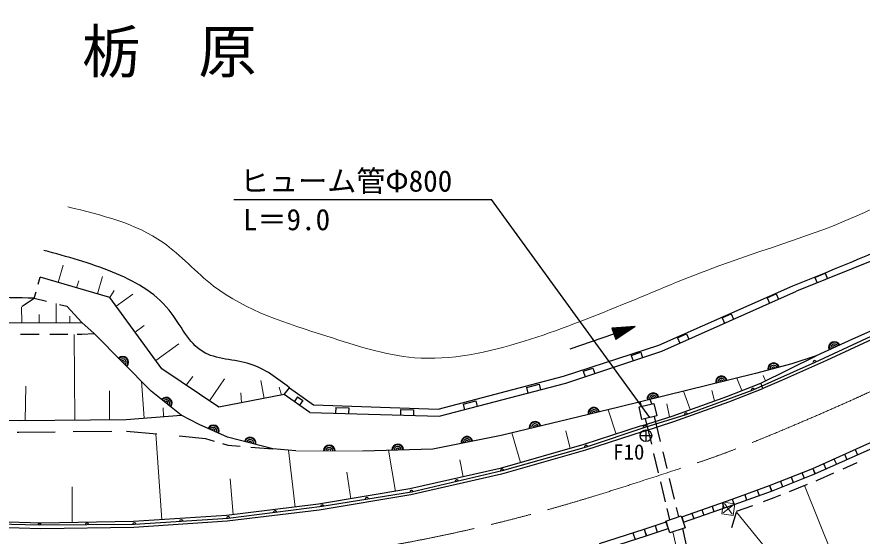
# Model space of a CAD drawing. Units: millimetres, scale not verified. Extents: x -56015503 to -55375503, y -162321055 to -161961055.
# Drawn here: x -55756007 to -55683396, y -162093910 to -162049364 of the extents above; entities that cross this region are included whole.
import ezdxf
from ezdxf.enums import TextEntityAlignment as Align

# ---------------------------------------------------------------- set-up
doc = ezdxf.new("R2010")
doc.units = ezdxf.units.MM
doc.header["$LTSCALE"] = 1000
doc.linetypes.add('CHAIN', pattern=[18.5, 12, -1.5, 3.5, -1.5])
for name, color, linetype, lineweight in [('M-BGD', 7, 'Continuous', 25), ('M-BMK', 2, 'CHAIN', 13), ('M-BMK-ROW', 30, 'Continuous', 13), ('M-BMK-SRVR', 3, 'Continuous', 25), ('M-OTRS', 7, 'Continuous', 13), ('M-STR-STR3', 7, 'Continuous', 25)]:
    doc.layers.add(name, color=color, linetype=linetype, lineweight=lineweight)
doc.layers.add('M-BMK-HTXT', color=7, linetype='Continuous')
doc.styles.add('ＭＳ ゴシック', font='')
doc.styles.get('ＭＳ ゴシック').set_extended_font_data('MS Gothic')

msp = doc.modelspace()

# ---------------------------------------------------------------- linework, layer by layer
at = {"layer": 'M-BGD'}
for p, q in [((-55680182, -162069330), (-55689040, -162072898)), ((-55687455, -162071721), (-55686569, -162071364)), ((-55686569, -162071364), (-55686382, -162071828)), ((-55754175, -162072301), (-55754007, -162071702)), ((-55748020, -162073445), (-55754007, -162071702)), ((-55687455, -162071721), (-55687268, -162072184)), ((-55700849, -162077527), (-55689348, -162072452)), ((-55755550, -162074172), (-55754514, -162073507)), ((-55754514, -162073507), (-55754359, -162072954)), ((-55754514, -162073507), (-55753453, -162073760)), ((-55743551, -162079574), (-55748020, -162073445)), ((-55700601, -162078056), (-55689040, -162072898)), ((-55691556, -162073473), (-55690785, -162073129)), ((-55691556, -162073473), (-55691352, -162073930)), ((-55690785, -162073129), (-55690581, -162073586)), ((-55752342, -162074026), (-55751709, -162074177)), ((-55750425, -162075571), (-55751709, -162074177)), ((-55695410, -162075192), (-55694639, -162074849)), ((-55694639, -162074849), (-55694435, -162075305)), ((-55757777, -162075603), (-55750425, -162075571)), ((-55749375, -162076516), (-55750425, -162075571)), ((-55695410, -162075192), (-55695206, -162075649)), ((-55708490, -162077846), (-55702896, -162075923)), ((-55702896, -162075923), (-55704892, -162076062)), ((-55704892, -162076062), (-55704555, -162077041)), ((-55704859, -162076059), (-55704528, -162077022)), ((-55704807, -162076056), (-55704485, -162076993)), ((-55704756, -162076052), (-55704442, -162076964)), ((-55704704, -162076049), (-55704399, -162076935)), ((-55704652, -162076045), (-55704356, -162076907)), ((-55704601, -162076041), (-55704313, -162076878)), ((-55702896, -162075923), (-55704555, -162077041)), ((-55704549, -162076038), (-55704270, -162076849)), ((-55704497, -162076034), (-55704227, -162076820)), ((-55704446, -162076031), (-55704184, -162076791)), ((-55704394, -162076027), (-55704141, -162076762)), ((-55704342, -162076023), (-55704099, -162076733)), ((-55704291, -162076020), (-55704056, -162076704)), ((-55704239, -162076016), (-55704013, -162076675)), ((-55704187, -162076013), (-55703970, -162076646)), ((-55704136, -162076009), (-55703927, -162076617)), ((-55704084, -162076006), (-55703884, -162076588)), ((-55704033, -162076002), (-55703841, -162076559)), ((-55703981, -162075998), (-55703798, -162076531)), ((-55703929, -162075995), (-55703755, -162076502)), ((-55703878, -162075991), (-55703712, -162076473)), ((-55703826, -162075988), (-55703669, -162076444)), ((-55703774, -162075984), (-55703626, -162076415)), ((-55703723, -162075981), (-55703583, -162076386)), ((-55703671, -162075977), (-55703540, -162076357)), ((-55703619, -162075973), (-55703498, -162076328)), ((-55703568, -162075970), (-55703455, -162076299)), ((-55703516, -162075966), (-55703412, -162076270)), ((-55703465, -162075963), (-55703369, -162076241)), ((-55703413, -162075959), (-55703326, -162076212)), ((-55703361, -162075955), (-55703283, -162076184)), ((-55703310, -162075952), (-55703240, -162076155)), ((-55703258, -162075948), (-55703197, -162076126)), ((-55703206, -162075945), (-55703154, -162076097)), ((-55703155, -162075941), (-55703111, -162076068)), ((-55703103, -162075938), (-55703068, -162076039)), ((-55703051, -162075934), (-55703025, -162076010)), ((-55703000, -162075930), (-55702982, -162075981)), ((-55702948, -162075927), (-55702939, -162075952)), ((-55681848, -162076424), (-55687467, -162079007)), ((-55680757, -162076188), (-55686446, -162078841)), ((-55681420, -162075770), (-55684214, -162077021)), ((-55755695, -162076594), (-55754088, -162076587)), ((-55753164, -162076583), (-55751635, -162076577)), ((-55750836, -162076573), (-55750420, -162076571)), ((-55750420, -162076571), (-55749375, -162076516)), ((-55699263, -162076912), (-55698493, -162076568)), ((-55699263, -162076912), (-55699060, -162077369)), ((-55698493, -162076568), (-55698289, -162077025)), ((-55684214, -162077021), (-55687330, -162078438)), ((-55709049, -162080193), (-55700849, -162077527)), ((-55708838, -162080792), (-55700601, -162078056)), ((-55703230, -162078402), (-55702406, -162078129)), ((-55703230, -162078402), (-55703072, -162078877)), ((-55702406, -162078129), (-55702249, -162078603)), ((-55692108, -162080786), (-55687330, -162078438)), ((-55687330, -162078438), (-55689439, -162079132)), ((-55687467, -162079007), (-55692772, -162081391)), ((-55689439, -162079132), (-55692545, -162079968)), ((-55686446, -162078841), (-55690319, -162080559)), ((-55738661, -162082850), (-55743551, -162079574)), ((-55707348, -162079770), (-55706524, -162079497)), ((-55707348, -162079770), (-55707190, -162080245)), ((-55706524, -162079497), (-55706367, -162079971)), ((-55692545, -162079968), (-55704291, -162082839)), ((-55719819, -162083034), (-55709049, -162080193)), ((-55719720, -162083635), (-55708838, -162080792)), ((-55695024, -162081924), (-55692108, -162080786)), ((-55691926, -162081252), (-55692108, -162080786)), ((-55690319, -162080559), (-55691926, -162081252)), ((-55741893, -162083540), (-55744459, -162081484)), ((-55733057, -162081775), (-55732593, -162081182)), ((-55732593, -162081182), (-55730526, -162082655)), ((-55712229, -162081161), (-55711141, -162080877)), ((-55712229, -162081161), (-55712103, -162081645)), ((-55711141, -162080877), (-55711014, -162081360)), ((-55692772, -162081391), (-55698528, -162083507)), ((-55694849, -162082392), (-55691926, -162081252)), ((-55733057, -162081775), (-55738661, -162082850)), ((-55730854, -162083301), (-55733057, -162081775)), ((-55731891, -162081974), (-55732176, -162082385)), ((-55731891, -162081974), (-55731450, -162082279)), ((-55701469, -162082567), (-55701594, -162082177)), ((-55699720, -162083612), (-55695024, -162081924)), ((-55731450, -162082279), (-55731735, -162082690)), ((-55730526, -162082655), (-55719819, -162083034)), ((-55728612, -162082868), (-55728627, -162083368)), ((-55728612, -162082868), (-55727499, -162082901)), ((-55727499, -162082901), (-55727514, -162083401)), ((-55717670, -162082582), (-55716582, -162082298)), ((-55717670, -162082582), (-55717544, -162083066)), ((-55716582, -162082298), (-55716456, -162082782)), ((-55704291, -162082839), (-55708576, -162083890)), ((-55702562, -162082823), (-55701274, -162082521)), ((-55702310, -162083899), (-55702562, -162082823)), ((-55702348, -162082773), (-55702469, -162082394)), ((-55701274, -162082521), (-55701022, -162083597)), ((-55699559, -162084085), (-55694849, -162082392)), ((-55746613, -162083901), (-55741893, -162083540)), ((-55740348, -162084332), (-55741893, -162083540)), ((-55730854, -162083301), (-55719720, -162083635)), ((-55723045, -162083035), (-55723060, -162083535)), ((-55723045, -162083035), (-55721932, -162083068)), ((-55721932, -162083068), (-55721947, -162083568)), ((-55702360, -162084459), (-55699720, -162083612)), ((-55701022, -162083597), (-55702310, -162083899)), ((-55698528, -162083507), (-55702062, -162084594)), ((-55700709, -162085782), (-55701227, -162083645)), ((-55764561, -162083730), (-55755821, -162083995)), ((-55755821, -162083995), (-55746613, -162083901)), ((-55737912, -162085430), (-55740348, -162084332)), ((-55708576, -162083890), (-55714397, -162085281)), ((-55702208, -162084935), (-55699559, -162084085)), ((-55701472, -162086031), (-55702006, -162083828)), ((-55755988, -162084990), (-55755831, -162084995)), ((-55755831, -162084995), (-55752717, -162084963)), ((-55751163, -162084948), (-55747858, -162084914)), ((-55746603, -162084901), (-55743993, -162085133)), ((-55702363, -162084459), (-55707293, -162086066)), ((-55702208, -162084935), (-55707147, -162086544)), ((-55702062, -162084594), (-55707105, -162086282)), ((-55742056, -162085304), (-55741769, -162085330)), ((-55741769, -162085330), (-55739818, -162085534)), ((-55739818, -162085534), (-55739069, -162085761)), ((-55734023, -162086434), (-55737912, -162085430)), ((-55714397, -162085281), (-55720285, -162086441)), ((-55687641, -162088098), (-55682149, -162085665)), ((-55687641, -162088098), (-55682149, -162085665)), ((-55738351, -162085978), (-55737885, -162086118)), ((-55737885, -162086118), (-55736821, -162086205)), ((-55735899, -162086281), (-55734023, -162086434)), ((-55732053, -162086590), (-55734023, -162086434)), ((-55720285, -162086441), (-55726294, -162086613)), ((-55707293, -162086066), (-55714502, -162088110)), ((-55707147, -162086544), (-55714378, -162088595)), ((-55707105, -162086282), (-55714315, -162088314)), ((-55687447, -162088558), (-55681941, -162086119)), ((-55683980, -162086476), (-55683777, -162086933)), ((-55700879, -162088477), (-55701280, -162086825)), ((-55700142, -162088122), (-55700488, -162086694)), ((-55685811, -162087287), (-55685608, -162087744)), ((-55684895, -162086881), (-55684693, -162087338)), ((-55686726, -162087692), (-55686523, -162088149)), ((-55685030, -162088144), (-55683818, -162087607)), ((-55714502, -162088110), (-55722254, -162089870)), ((-55714378, -162088595), (-55722157, -162090360)), ((-55714315, -162088314), (-55722107, -162090142)), ((-55691347, -162089579), (-55687641, -162088098)), ((-55691347, -162089579), (-55687641, -162088098)), ((-55691169, -162090046), (-55687447, -162088558)), ((-55688568, -162088468), (-55688382, -162088932)), ((-55687641, -162088098), (-55687456, -162088562)), ((-55687641, -162088098), (-55687439, -162088555)), ((-55687214, -162089112), (-55685813, -162088491)), ((-55700277, -162090961), (-55700692, -162089250)), ((-55699509, -162090734), (-55699937, -162088970)), ((-55690420, -162089209), (-55690235, -162089673)), ((-55689628, -162090076), (-55688088, -162089461)), ((-55689494, -162088838), (-55689308, -162089303)), ((-55687353, -162089167), (-55687214, -162089112)), ((-55722254, -162089870), (-55730101, -162091185)), ((-55722107, -162090142), (-55729774, -162091376)), ((-55694552, -162090742), (-55691347, -162089579)), ((-55694552, -162090742), (-55691347, -162089579)), ((-55694384, -162091213), (-55691169, -162090046)), ((-55692415, -162089966), (-55692245, -162090436)), ((-55691347, -162089579), (-55691176, -162090049)), ((-55691347, -162089579), (-55691161, -162090043)), ((-55722157, -162090360), (-55730029, -162091680)), ((-55698893, -162092252), (-55694552, -162090742)), ((-55694552, -162090742), (-55694387, -162091214)), ((-55694552, -162090742), (-55694381, -162091212)), ((-55693483, -162090354), (-55693313, -162090824)), ((-55691854, -162090933), (-55690955, -162090607)), ((-55690955, -162090607), (-55690366, -162090372)), ((-55730101, -162091185), (-55737991, -162092139)), ((-55730029, -162091680), (-55737944, -162092637)), ((-55729774, -162091376), (-55737857, -162092389)), ((-55699903, -162092506), (-55700134, -162091553)), ((-55699142, -162092252), (-55699332, -162091464)), ((-55698728, -162092724), (-55694384, -162091213)), ((-55697156, -162091648), (-55696992, -162092120)), ((-55696288, -162091346), (-55696124, -162091818)), ((-55695420, -162091044), (-55695256, -162091516)), ((-55694177, -162091776), (-55692791, -162091273)), ((-55737991, -162092139), (-55745983, -162092670)), ((-55737857, -162092389), (-55745913, -162092917)), ((-55700257, -162092624), (-55698930, -162092182)), ((-55698930, -162092182), (-55698594, -162093193)), ((-55698893, -162092252), (-55698728, -162092724)), ((-55698024, -162091950), (-55697860, -162092422)), ((-55694600, -162093164), (-55694185, -162091852)), ((-55753938, -162093296), (-55761912, -162093041)), ((-55753934, -162092795), (-55761885, -162092542)), ((-55754066, -162092983), (-55761084, -162092803)), ((-55745913, -162092917), (-55754066, -162092983)), ((-55745983, -162092670), (-55753934, -162092795)), ((-55737944, -162092637), (-55745963, -162093170)), ((-55702121, -162093321), (-55700235, -162092692)), ((-55701180, -162093007), (-55700990, -162093576)), ((-55699921, -162093635), (-55700257, -162092624)), ((-55700238, -162092693), (-55700049, -162093262)), ((-55745963, -162093170), (-55753938, -162093296)), ((-55705950, -162094533), (-55702121, -162093321)), ((-55703079, -162093624), (-55702897, -162094196)), ((-55702121, -162093321), (-55701940, -162093893)), ((-55702121, -162093321), (-55701932, -162093890)), ((-55701936, -162093891), (-55700045, -162093261)), ((-55698594, -162093193), (-55699921, -162093635)), ((-55698832, -162093272), (-55697593, -162098740)), ((-55705777, -162095108), (-55701936, -162093891))]:
    msp.add_line(p, q, dxfattribs=at)
at = {"layer": 'M-BGD', "lineweight": 13}
for p, q in [((-55752028, -162070654), (-55752456, -162072154)), ((-55750894, -162072609), (-55750686, -162071995)), ((-55748654, -162071647), (-55749081, -162073136)), ((-55748024, -162073444), (-55747646, -162072832)), ((-55746048, -162073147), (-55747476, -162074192)), ((-55755612, -162074232), (-55755597, -162075594)), ((-55752640, -162073957), (-55752633, -162075581)), ((-55745852, -162076419), (-55745069, -162075853)), ((-55751092, -162076607), (-55751018, -162083946)), ((-55744459, -162081484), (-55749375, -162076516)), ((-55742106, -162077402), (-55744082, -162078846)), ((-55745305, -162080629), (-55745065, -162083783)), ((-55741460, -162080975), (-55740882, -162080204)), ((-55738169, -162080405), (-55739456, -162082318)), ((-55735050, -162080564), (-55734753, -162082100)), ((-55694148, -162080360), (-55693730, -162081419)), ((-55755290, -162083989), (-55755230, -162081040)), ((-55748060, -162083916), (-55748060, -162081442)), ((-55733287, -162081819), (-55733472, -162081119)), ((-55698736, -162081481), (-55698170, -162083054)), ((-55736713, -162082477), (-55736776, -162081627)), ((-55743399, -162083656), (-55743431, -162082919)), ((-55705218, -162083066), (-55704532, -162085166)), ((-55744059, -162085127), (-55743558, -162092509)), ((-55713481, -162085062), (-55712741, -162087611)), ((-55732688, -162086540), (-55732097, -162091426)), ((-55726294, -162086613), (-55732053, -162086590)), ((-55724078, -162086549), (-55723475, -162090074)), ((-55688343, -162089563), (-55685734, -162096028)), ((-55694185, -162091852), (-55689507, -162097563)), ((-55699642, -162093542), (-55698405, -162099003))]:
    msp.add_line(p, q, dxfattribs=at)
at = {"layer": 'M-BGD'}
for centre, radius, start, end in [((-55685772, -162077729), 500, 24.46051, 204.46051), ((-55685772, -162077729), 450, 24.46051, 204.46051), ((-55685772, -162077729), 300, 24.46051, 204.46051), ((-55685772, -162077729), 150, 24.46051, 204.46051), ((-55746917, -162079000), 500, 314.70062, 134.70062), ((-55746917, -162079000), 450, 314.70062, 134.70062), ((-55746917, -162079000), 300, 314.70062, 134.70062), ((-55746917, -162079000), 150, 314.70062, 134.70062), ((-55690992, -162079550), 500, 15.06277, 195.06277), ((-55690992, -162079550), 450, 15.06277, 195.06277), ((-55690992, -162079550), 300, 15.06277, 195.06277), ((-55687467, -162079007), 150, 24.69314, 204.19344), ((-55690992, -162079550), 150, 15.06277, 195.06277), ((-55695482, -162080686), 500, 13.73642, 193.73642), ((-55695482, -162080686), 450, 13.73642, 193.73642), ((-55695482, -162080686), 300, 13.73642, 193.73642), ((-55695482, -162080686), 150, 13.73642, 193.73642), ((-55692772, -162081391), 150, 24.19344, 200.1852), ((-55743176, -162082512), 500, 321.29181, 141.29181), ((-55743176, -162082512), 450, 321.29181, 141.29181), ((-55743176, -162082512), 300, 321.29181, 141.29181), ((-55701354, -162082121), 500, 13.73642, 193.73642), ((-55701354, -162082121), 450, 13.73642, 193.73642), ((-55701354, -162082121), 300, 13.73642, 193.73642), ((-55701354, -162082121), 150, 13.73642, 193.73642), ((-55743176, -162082512), 150, 321.29181, 141.29181), ((-55706433, -162083364), 500, 13.77161, 193.77161), ((-55706433, -162083364), 450, 13.77161, 193.77161), ((-55706433, -162083364), 300, 13.77161, 193.77161), ((-55706433, -162083364), 150, 13.77161, 193.77161), ((-55698528, -162083507), 150, 20.1852, 197.10334), ((-55739130, -162084881), 500, 335.74416, 155.74416), ((-55739130, -162084881), 450, 335.74416, 155.74416), ((-55711487, -162084585), 500, 13.44084, 193.44084), ((-55711487, -162084585), 450, 13.44084, 193.44084), ((-55711487, -162084585), 300, 13.44084, 193.44084), ((-55711487, -162084585), 150, 13.44084, 193.44084), ((-55702062, -162084594), 150, 17.10334, 198.50052), ((-55739130, -162084881), 300, 335.74416, 155.74416), ((-55739130, -162084881), 150, 335.74416, 155.74416), ((-55735968, -162085932), 500, 345.52124, 165.52124), ((-55735968, -162085932), 450, 345.52124, 165.52124), ((-55735968, -162085932), 300, 345.52124, 165.52124), ((-55735968, -162085932), 150, 345.52124, 165.52124), ((-55717341, -162085861), 500, 11.14648, 191.14648), ((-55717341, -162085861), 450, 11.14648, 191.14648), ((-55717341, -162085861), 300, 11.14648, 191.14648), ((-55717341, -162085861), 150, 11.14648, 191.14648), ((-55729173, -162086601), 500, 359.77083, 179.77083), ((-55729173, -162086601), 450, 359.77083, 179.77083), ((-55729173, -162086601), 300, 359.77083, 179.77083), ((-55729173, -162086601), 150, 359.77083, 179.77083), ((-55723289, -162086527), 500, 1.64118, 181.64118), ((-55723289, -162086527), 450, 1.64118, 181.64118), ((-55723289, -162086527), 300, 1.64118, 181.64118), ((-55723289, -162086527), 150, 1.64118, 181.64118), ((-55707105, -162086282), 150, 18.50052, 195.74141), ((-55714315, -162088314), 150, 15.74141, 193.20092), ((-55718211, -162089228), 150, 13.20092, 193.20092), ((-55722107, -162090142), 150, 13.20092, 189.14754), ((-55725940, -162090759), 150, 9.14754, 189.14754), ((-55729774, -162091376), 150, 9.14754, 187.14085), ((-55737857, -162092389), 150, 7.14085, 183.75044), ((-55733816, -162091882), 150, 7.14085, 187.14085), ((-55754066, -162092983), 150, 0.46623, 178.52998), ((-55749989, -162092950), 150, 0.46623, 180.46623), ((-55745913, -162092917), 150, 3.75044, 180.46623), ((-55741885, -162092653), 150, 3.75044, 183.75044)]:
    msp.add_arc(centre, radius, start, end, dxfattribs=at)
at = {"layer": 'M-BGD', "lineweight": 13}
msp.add_open_spline([(-55751642, -162065664), (-55748725, -162066366), (-55745807, -162067068), (-55743455, -162068718), (-55741913, -162069800), (-55740613, -162071289), (-55739109, -162072453), (-55736317, -162074614), (-55732819, -162075651), (-55729377, -162076757), (-55726873, -162077561), (-55724398, -162078402), (-55721860, -162078606), (-55718731, -162078857), (-55715506, -162078139), (-55712420, -162077186), (-55706625, -162075396), (-55701319, -162072776), (-55695696, -162070724), (-55690935, -162068987), (-55685947, -162067657), (-55681514, -162065303), (-55678661, -162063788), (-55676039, -162061848), (-55673345, -162059941), (-55667457, -162055774), (-55661225, -162051761), (-55657414, -162045721), (-55656911, -162044925), (-55656451, -162044094), (-55655903, -162043346), (-55653638, -162040258), (-55649873, -162038601), (-55646387, -162036658), (-55643107, -162034829), (-55640075, -162032746), (-55636603, -162031751), (-55633836, -162030959), (-55630791, -162030857), (-55628128, -162029688), (-55626314, -162028892), (-55624677, -162027601), (-55622818, -162027023), (-55621102, -162026490), (-55619197, -162026565), (-55617387, -162026268), (-55614187, -162025742), (-55611283, -162024053), (-55608172, -162023268), (-55604197, -162022265), (-55599883, -162022739), (-55595920, -162021474), (-55593646, -162020749), (-55591488, -162019451), (-55589943, -162017636), (-55588582, -162016039), (-55587697, -162014041), (-55587231, -162012003), (-55587086, -162011365), (-55586981, -162010723), (-55586869, -162010080), (-55586599, -162008536), (-55586286, -162006986), (-55585728, -162005524), (-55585433, -162004752), (-55585070, -162004004), (-55584844, -162003206), (-55584622, -162002422), (-55584531, -162001590), (-55584217, -162000849), (-55583917, -162000142), (-55583413, -161999518), (-55583031, -161998842), (-55582274, -161997499), (-55582003, -161995948), (-55581732, -161994398)], degree=3, knots=[0, 0, 0, 0, 1, 1, 1, 2, 2, 2, 3, 3, 3, 4, 4, 4, 5, 5, 5, 6, 6, 6, 7, 7, 7, 8, 8, 8, 9, 9, 9, 10, 10, 10, 11, 11, 11, 12, 12, 12, 13, 13, 13, 14, 14, 14, 15, 15, 15, 16, 16, 16, 17, 17, 17, 18, 18, 18, 19, 19, 19, 20, 20, 20, 21, 21, 21, 22, 22, 22, 23, 23, 23, 24, 24, 24, 25, 25, 25, 25], dxfattribs=at)
at = {"layer": 'M-BGD'}
for points, knots in [([(-55689348, -162072452), (-55685534, -162070893), (-55681721, -162069335), (-55677929, -162067629), (-55674424, -162066053), (-55670939, -162064350), (-55667924, -162062046), (-55664338, -162059305), (-55661420, -162055713), (-55657999, -162052702), (-55655825, -162050788), (-55653448, -162049109), (-55651010, -162047582), (-55643900, -162043129), (-55636267, -162039970), (-55628980, -162035212), (-55625635, -162033028), (-55622364, -162030506), (-55618526, -162030191), (-55618198, -162030164), (-55617866, -162030153), (-55617537, -162030126), (-55614968, -162029914), (-55612591, -162028710), (-55610124, -162027899), (-55606860, -162026826), (-55603438, -162026441), (-55600112, -162025746), (-55597954, -162025295), (-55595835, -162024714), (-55593664, -162024131), (-55591604, -162023579), (-55589496, -162023025), (-55587771, -162021887), (-55585794, -162020583), (-55584319, -162018512), (-55583129, -162016351), (-55582252, -162014760), (-55581529, -162013120), (-55581200, -162011393), (-55580916, -162009900), (-55580925, -162008343), (-55580757, -162006817), (-55580627, -162005638), (-55580391, -162004477), (-55580215, -162003307), (-55580078, -162002391), (-55579977, -162001469), (-55579883, -162000547), (-55579789, -161999629), (-55579701, -161998710), (-55579626, -161997790), (-55579519, -161996461), (-55579440, -161995130), (-55579361, -161993800)], [0, 0, 0, 0, 1, 1, 1, 2, 2, 2, 3, 3, 3, 4, 4, 4, 5, 5, 5, 6, 6, 6, 7, 7, 7, 8, 8, 8, 9, 9, 9, 10, 10, 10, 11, 11, 11, 12, 12, 12, 13, 13, 13, 14, 14, 14, 15, 15, 15, 16, 16, 16, 17, 17, 17, 18, 18, 18, 18]), ([(-55754514, -162073507), (-55757286, -162073435), (-55760058, -162073364), (-55762845, -162073371), (-55765350, -162073377), (-55767868, -162073446), (-55770326, -162072987), (-55771544, -162072760), (-55772747, -162072404), (-55773859, -162071853), (-55775368, -162071106), (-55776708, -162070003), (-55777803, -162068723), (-55778469, -162067945), (-55779044, -162067101), (-55779619, -162066258)], [0, 0, 0, 0, 1, 1, 1, 2, 2, 2, 3, 3, 3, 4, 4, 4, 5, 5, 5, 5]), ([(-55732593, -162081182), (-55733644, -162080371), (-55734694, -162079559), (-55735954, -162079158), (-55737313, -162078726), (-55738915, -162078770), (-55740047, -162078086), (-55741273, -162077344), (-55741945, -162075747), (-55742933, -162074522), (-55744192, -162072960), (-55745965, -162072002), (-55747789, -162071262), (-55749722, -162070477), (-55751712, -162069937), (-55753703, -162069396)], [0, 0, 0, 0, 1, 1, 1, 2, 2, 2, 3, 3, 3, 4, 4, 4, 5, 5, 5, 5])]:
    msp.add_open_spline(points, degree=3, knots=knots, dxfattribs=at)
at = {"layer": 'M-BMK'}
msp.add_open_spline([(-55681836, -162081119), (-55681837, -162081119), (-55681837, -162081119), (-55681837, -162081119), (-55681837, -162081119), (-55681837, -162081119), (-55681838, -162081119), (-55681838, -162081119), (-55681838, -162081119), (-55681838, -162081119), (-55681842, -162081121), (-55681847, -162081124), (-55681851, -162081126), (-55682112, -162081249), (-55682375, -162081370), (-55682638, -162081491), (-55682900, -162081612), (-55683163, -162081733), (-55683426, -162081853), (-55683689, -162081973), (-55683952, -162082092), (-55684216, -162082211), (-55685946, -162082989), (-55687688, -162083741), (-55689436, -162084479), (-55691750, -162085456), (-55694075, -162086409), (-55696442, -162087243), (-55697701, -162087686), (-55698971, -162088096), (-55700241, -162088508), (-55702271, -162089167), (-55704299, -162089831), (-55706339, -162090457), (-55709189, -162091333), (-55712062, -162092135), (-55714958, -162092842), (-55717879, -162093554), (-55720823, -162094171), (-55723781, -162094699), (-55726849, -162095246), (-55729932, -162095699), (-55733024, -162096088), (-55736017, -162096465), (-55739018, -162096783), (-55742027, -162096983), (-55745236, -162097197), (-55748453, -162097279), (-55751670, -162097277), (-55754296, -162097276), (-55756921, -162097219), (-55759544, -162097111), (-55761726, -162097021), (-55763905, -162096896), (-55766083, -162096739), (-55766446, -162096713), (-55766808, -162096686), (-55767171, -162096658), (-55767534, -162096630), (-55767897, -162096601), (-55768259, -162096571), (-55768622, -162096541), (-55768984, -162096510), (-55769347, -162096478), (-55770249, -162096397), (-55771150, -162096308), (-55772051, -162096216), (-55772953, -162096123), (-55773853, -162096027), (-55774753, -162095921), (-55775629, -162095819), (-55776504, -162095707), (-55777380, -162095596)], degree=3, knots=[0, 0, 0, 0, 1, 1, 1, 2, 2, 2, 3, 3, 3, 4, 4, 4, 5, 5, 5, 6, 6, 6, 7, 7, 7, 8, 8, 8, 9, 9, 9, 10, 10, 10, 11, 11, 11, 12, 12, 12, 13, 13, 13, 14, 14, 14, 15, 15, 15, 16, 16, 16, 17, 17, 17, 18, 18, 18, 19, 19, 19, 20, 20, 20, 21, 21, 21, 22, 22, 22, 23, 23, 23, 24, 24, 24, 24], dxfattribs=at)
at = {"layer": 'M-BMK-ROW'}
for p, q in [((-55695316, -162091003), (-55695456, -162091993)), ((-55694439, -162091228), (-55695343, -162091908)), ((-55694326, -162091143), (-55695316, -162091003)), ((-55695231, -162091116), (-55694551, -162092021)), ((-55694466, -162092134), (-55694326, -162091143)), ((-55695456, -162091993), (-55694466, -162092134))]:
    msp.add_line(p, q, dxfattribs=at)
at = {"layer": 'M-BMK-SRVR'}
for p, q in [((-55701969, -162084799), (-55701969, -162085799)), ((-55701469, -162085299), (-55702469, -162085299))]:
    msp.add_line(p, q, dxfattribs=at)
msp.add_circle((-55701969, -162085299), 500, dxfattribs=at)
at = {"layer": 'M-OTRS'}
for p, q in [((-55754101, -162075587), (-55754101, -162074900)), ((-55751468, -162075576), (-55751462, -162075030)), ((-55691698, -162080585), (-55691903, -162080138)), ((-55696073, -162082301), (-55696308, -162081420)), ((-55699942, -162083683), (-55700184, -162082565)), ((-55708476, -162086401), (-55708847, -162084885)), ((-55717657, -162088826), (-55717950, -162087381)), ((-55727314, -162090718), (-55727655, -162088426)), ((-55737432, -162092072), (-55737692, -162088997)), ((-55751247, -162092753), (-55751247, -162089678))]:
    msp.add_line(p, q, dxfattribs=at)
at = {"layer": 'M-STR-STR3'}
for p in [(-55737375, -162065031), (-55701640, -162083742)]:
    msp.add_line(p, (-55715240, -162065031), dxfattribs=at)

# ---------------------------------------------------------------- texts
at = {"layer": 'M-BMK-HTXT', "style": 'ＭＳ ゴシック'}
msp.add_text('栃\u3000原', height=3666, dxfattribs=at).set_placement((-55750417, -162052322), align=Align.MIDDLE_LEFT)
at = {"layer": 'M-BMK-SRVR', "style": 'ＭＳ ゴシック'}
msp.add_text('F10', height=1320, rotation=0.02, dxfattribs=at).set_placement((-55704790, -162087747), align=Align.BOTTOM_LEFT)
at = {"layer": 'M-STR-STR3', "style": 'ＭＳ ゴシック'}
for s, p in [('ヒューム管Φ800', (-55736852, -162063441)), ('L＝9.0', (-55736586, -162066751))]:
    msp.add_text(s, height=1833, dxfattribs=at).set_placement(p, align=Align.MIDDLE_LEFT)

doc.saveas('drawing.dxf')
